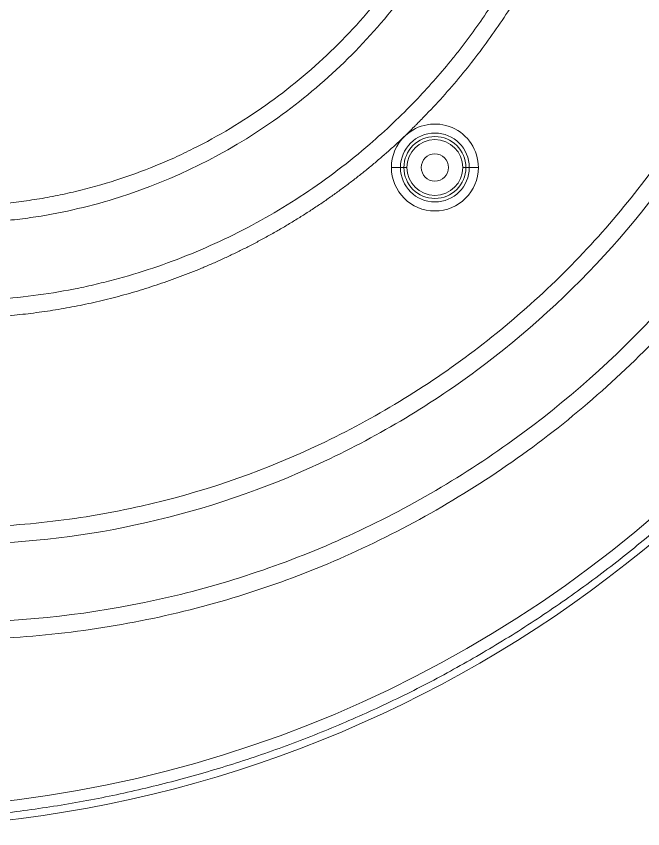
# Model space of a CAD drawing. Header units: millimetres. Extents: x 2746 to 4231, y 4731 to 5781.
# Drawn here: x 3413 to 3516.8, y 5090.3 to 5224.8 of the extents above; entities that cross this region are included whole.
import ezdxf

# ---------------------------------------------------------------- set-up
doc = ezdxf.new("R2010")
doc.units = ezdxf.units.MM
doc.layers.add('core', color=7, linetype='Continuous', lineweight=20)

msp = doc.modelspace()

# ---------------------------------------------------------------- linework, layer by layer
at = {"layer": 'core'}
for p, q in [((3476.63, 5199.78), (3475.13, 5199.78)), ((3476.63, 5199.78), (3477.2, 5199.78)), ((3477.2, 5199.78), (3477.71, 5199.78)), ((3486.95, 5199.78), (3487.46, 5199.78)), ((3487.46, 5199.78), (3488.03, 5199.78)), ((3488.03, 5199.78), (3489.53, 5199.78))]:
    msp.add_line(p, q, dxfattribs=at)
for centre, radius, start, end in [((3387.52, 5294.59), 201.12, 180, 0), ((3387.52, 5294.59), 204.32, 203.8054, 336.1946), ((3482.33, 5199.78), 7.2, 0, 133.4105), ((3482.33, 5199.78), 7.2, 133.4105, 180), ((3482.33, 5199.78), 5.7, 0, 180), ((3482.33, 5199.78), 5.13, 0, 180), ((3482.33, 5199.78), 4.62, 0, 180), ((3482.33, 5199.78), 2.25, 0, 180), ((3482.33, 5199.78), 7.2, 180, 0), ((3482.33, 5199.78), 5.7, 180, 0), ((3482.33, 5199.78), 5.13, 180, 0), ((3482.33, 5199.78), 4.62, 180, 0), ((3482.33, 5199.78), 2.25, 180, 0)]:
    msp.add_arc(centre, radius, start, end, dxfattribs=at)
for points, degree, knots in [([(3480.5, 5208.15), (3482.63, 5210.34), (3484.67, 5212.61), (3488.57, 5217.32), (3490.42, 5219.75), (3493.05, 5223.51), (3493.9, 5224.78), (3495.55, 5227.35), (3497.14, 5229.95), (3498.63, 5232.62), (3500.07, 5235.32), (3500.76, 5236.68), (3502.76, 5240.8), (3503.98, 5243.61), (3506.2, 5249.3), (3507.19, 5252.19), (3508.95, 5258.04), (3509.72, 5261), (3511.01, 5266.97), (3511.54, 5269.98), (3512.37, 5276.03), (3512.67, 5279.07), (3513.03, 5285.17), (3513.09, 5288.22), (3512.97, 5294.33), (3512.8, 5297.38), (3512.37, 5301.94), (3512.19, 5303.46), (3511.79, 5306.48), (3511.56, 5307.99), (3510.78, 5312.51), (3510.14, 5315.49), (3508.65, 5321.42), (3507.79, 5324.35), (3505.85, 5330.14), (3504.78, 5333), (3502.42, 5338.63), (3501.13, 5341.4), (3499.74, 5344.12)], 3, [0, 0, 0, 0, 0.0625, 0.0625, 0.125, 0.125, 0.15625, 0.15625, 0.1875, 0.21875, 0.21875, 0.25, 0.25, 0.3125, 0.3125, 0.375, 0.375, 0.4375, 0.4375, 0.5, 0.5, 0.5625, 0.5625, 0.625, 0.625, 0.6875, 0.6875, 0.71875, 0.71875, 0.75, 0.75, 0.8125, 0.8125, 0.875, 0.875, 0.9375, 0.9375, 1, 1, 1, 1]), ([(3479.11, 5210.83), (3481.15, 5212.96), (3483.59, 5215.72), (3485.88, 5218.58), (3486.78, 5219.74), (3487.23, 5220.32), (3488.55, 5222.08), (3491.11, 5225.64), (3493.46, 5229.35), (3495.3, 5232.53), (3495.66, 5233.16), (3496.37, 5234.45), (3497.42, 5236.39), (3499.73, 5241), (3501.49, 5245.07), (3503.61, 5250.57), (3506.47, 5258.95), (3508.65, 5269.05), (3509.51, 5276.36), (3509.79, 5279.29), (3509.91, 5280.76), (3510.17, 5285.16), (3510.35, 5293.99), (3509.53, 5302.8), (3508.31, 5310.05), (3508.03, 5311.5), (3507.44, 5314.37), (3506.46, 5318.67), (3503.61, 5328.56), (3500.25, 5336.74), (3497.62, 5341.99)], 3, [0, 0, 0, 0, 0.0625, 0.078125, 0.078125, 0.09375, 0.09375, 0.125, 0.1875, 0.1875, 0.203125, 0.203125, 0.21875, 0.25, 0.3125, 0.3125, 0.375, 0.5, 0.53125, 0.53125, 0.5625, 0.5625, 0.625, 0.75, 0.75, 0.78125, 0.78125, 0.8125, 0.875, 1, 1, 1, 1]), ([(3486.51, 5335.42), (3488.62, 5331.11), (3491.35, 5324.44), (3493.73, 5316.4), (3494.57, 5312.9), (3495.09, 5310.57), (3495.33, 5309.39), (3496.43, 5303.51), (3497.26, 5296.36), (3497.35, 5289.17), (3497.25, 5284.39), (3497.11, 5282), (3496.45, 5274.86), (3495.29, 5267.77), (3493.39, 5260.85), (3491.97, 5256.29), (3491.17, 5254.03), (3489.42, 5249.58), (3488.46, 5247.38), (3486.4, 5243.08), (3485.29, 5240.96), (3481.76, 5234.77), (3479.13, 5230.85), (3470.37, 5219.65), (3463.39, 5212.98), (3447.77, 5202.03), (3439.13, 5197.74), (3425.54, 5193.42), (3420.9, 5192.33), (3415.02, 5191.43), (3413.84, 5191.27), (3411.47, 5191.01), (3407.92, 5190.68), (3404.35, 5190.55), (3401.39, 5190.57), (3400.8, 5190.57), (3399.62, 5190.6), (3397.85, 5190.66), (3393.74, 5190.92), (3390.24, 5191.35), (3387.34, 5191.83), (3386.76, 5191.93), (3385.61, 5192.15), (3383.88, 5192.49), (3379.86, 5193.4), (3376.45, 5194.4), (3374.21, 5195.15)], 3, [0, 0, 0, 0, 0.0625, 0.09375, 0.109375, 0.109375, 0.125, 0.125, 0.1875, 0.21875, 0.21875, 0.25, 0.25, 0.3125, 0.34375, 0.34375, 0.375, 0.375, 0.40625, 0.40625, 0.4375, 0.4375, 0.5, 0.5, 0.625, 0.625, 0.75, 0.75, 0.8125, 0.8125, 0.828125, 0.828125, 0.84375, 0.875, 0.875, 0.882812, 0.882812, 0.890625, 0.90625, 0.9375, 0.9375, 0.945312, 0.945312, 0.953125, 0.96875, 1, 1, 1, 1]), ([(3483.85, 5334.36), (3485.9, 5330.21), (3488.54, 5323.81), (3490.86, 5316.09), (3491.82, 5312.16), (3492.19, 5310.47), (3492.42, 5309.33), (3492.54, 5308.77), (3493.08, 5305.92), (3493.62, 5302.47), (3494.05, 5298.43), (3494.18, 5296.7), (3494.27, 5295.55), (3494.3, 5294.97), (3494.46, 5292.09), (3494.52, 5288.65), (3494.39, 5284.62), (3494.28, 5282.9), (3494.2, 5281.75), (3494.16, 5281.17), (3493.91, 5278.29), (3493.49, 5274.82), (3492.9, 5271.38), (3492.46, 5269.1), (3492.22, 5267.97), (3490.93, 5262.32), (3489.59, 5257.91), (3486.28, 5249.31), (3484.32, 5245.11), (3479.79, 5237.01), (3477.21, 5233.09), (3468.68, 5222), (3461.91, 5215.48), (3450.49, 5207.4), (3446.46, 5204.98), (3441.27, 5202.39), (3440.23, 5201.89), (3438.12, 5200.93), (3434.94, 5199.56), (3431.69, 5198.38), (3427.3, 5196.97), (3425.07, 5196.35), (3422.25, 5195.68), (3421.68, 5195.55), (3420.55, 5195.3), (3418.84, 5194.95), (3417.12, 5194.64), (3415.39, 5194.38), (3414.82, 5194.29), (3413.67, 5194.14), (3411.94, 5193.92), (3410.21, 5193.75), (3407.91, 5193.58), (3406.75, 5193.52), (3404.45, 5193.43), (3403.3, 5193.41), (3401, 5193.42), (3399.85, 5193.45), (3397.55, 5193.54), (3396.4, 5193.62), (3394.67, 5193.76), (3394.09, 5193.81), (3392.94, 5193.93), (3391.21, 5194.12), (3389.48, 5194.37), (3387.76, 5194.66), (3387.19, 5194.76), (3386.05, 5194.97), (3384.34, 5195.31), (3380.37, 5196.22), (3377.04, 5197.21), (3374.86, 5197.95)], 3, [0, 0, 0, 0, 0.0625, 0.09375, 0.109375, 0.117187, 0.117187, 0.125, 0.125, 0.15625, 0.171875, 0.179687, 0.179687, 0.1875, 0.1875, 0.21875, 0.234375, 0.242187, 0.242187, 0.25, 0.25, 0.28125, 0.296875, 0.296875, 0.3125, 0.3125, 0.375, 0.375, 0.4375, 0.4375, 0.5, 0.5, 0.625, 0.625, 0.6875, 0.6875, 0.703125, 0.703125, 0.71875, 0.75, 0.75, 0.78125, 0.78125, 0.789063, 0.789063, 0.796875, 0.8125, 0.8125, 0.820313, 0.820313, 0.828125, 0.84375, 0.84375, 0.859375, 0.859375, 0.875, 0.875, 0.890625, 0.890625, 0.90625, 0.90625, 0.914063, 0.914063, 0.921875, 0.9375, 0.9375, 0.945313, 0.945313, 0.953125, 0.96875, 1, 1, 1, 1]), ([(3546.06, 5266.68), (3545.4, 5262.27), (3543.59, 5252.91), (3538.16, 5234.38), (3529.94, 5216.48), (3518.97, 5199.76), (3506.49, 5184.36), (3487.93, 5167.46), (3462.02, 5152.22), (3438.71, 5144.32), (3419, 5140.92), (3404.28, 5139.96), (3389.98, 5140.52), (3380.55, 5141.86), (3376.14, 5142.71)], 3, [0, 0, 0, 0, 0.057239, 0.12049, 0.24699, 0.310241, 0.373491, 0.499992, 0.626492, 0.752993, 0.816243, 0.879494, 0.942744, 1, 1, 1, 1]), ([(3371.99, 5124.58), (3382.56, 5122.51), (3398.99, 5121.01), (3421.02, 5122.41), (3443.37, 5126.25), (3469.77, 5135.17), (3499.28, 5152.57), (3520.14, 5171.63), (3534.35, 5189.24), (3546.71, 5208.26), (3558.03, 5233.19), (3563.16, 5254.74), (3564.64, 5265.39)], 3, [0, 0, 0, 0, 0.120514, 0.183763, 0.247011, 0.373509, 0.500006, 0.626503, 0.689752, 0.753001, 0.879498, 1, 1, 1, 1]), ([(3548.84, 5266), (3545.95, 5246.69), (3532.55, 5208.45), (3498.61, 5170.52), (3463.65, 5149.8), (3425.66, 5136.82), (3395.27, 5136.18), (3375.94, 5139.84)], 3, [0, 0, 0, 0, 0.244799, 0.498707, 0.625662, 0.752616, 1, 1, 1, 1]), ([(3373.42, 5127.21), (3384.11, 5125.18), (3395, 5124.3), (3416.75, 5124.77), (3427.59, 5126.14), (3448.77, 5131.07), (3459.1, 5134.65), (3478.81, 5143.79), (3506.95, 5160.52), (3529.16, 5185.23), (3545.75, 5213.24), (3550.34, 5223.12), (3557.53, 5243.58), (3560.13, 5254.16), (3561.69, 5264.89)], 3, [0, 0, 0, 0, 0.125, 0.125, 0.25, 0.25, 0.375, 0.375, 0.5, 0.75, 0.75, 0.875, 0.875, 1, 1, 1, 1]), ([(3477.38, 5205.01), (3466.47, 5194.66), (3452.88, 5187.45), (3439.59, 5180.41), (3425.01, 5177.26), (3410.53, 5174.12), (3395.84, 5175.04), (3381.47, 5175.93), (3367.89, 5180.7)], 2, [0, 0, 0, 0.25, 0.25, 0.5, 0.5, 0.75, 0.75, 1, 1, 1]), ([(3471.54, 5203.65), (3469.83, 5202.17), (3468.07, 5200.74), (3464.46, 5198), (3462.61, 5196.69), (3458.84, 5194.18), (3456.91, 5192.99), (3452.98, 5190.72), (3448.98, 5188.58), (3444.86, 5186.7), (3440.68, 5184.95), (3436.44, 5183.34), (3432.11, 5182), (3428.83, 5181.1), (3427.73, 5180.82), (3425.53, 5180.29), (3422.21, 5179.55), (3418.86, 5178.98), (3414.38, 5178.36), (3412.12, 5178.12), (3407.6, 5177.8), (3404.21, 5177.66), (3400.81, 5177.7), (3398.55, 5177.76), (3397.42, 5177.81), (3394.03, 5178.01), (3391.77, 5178.22), (3388.4, 5178.64), (3387.28, 5178.8), (3385.05, 5179.16), (3381.71, 5179.76), (3378.4, 5180.53), (3374.02, 5181.7), (3371.86, 5182.36), (3369.71, 5183.08)], 3, [0, 0, 0, 0, 0.0625, 0.0625, 0.125, 0.125, 0.1875, 0.1875, 0.25, 0.3125, 0.3125, 0.375, 0.4375, 0.4375, 0.46875, 0.46875, 0.5, 0.5625, 0.5625, 0.625, 0.625, 0.6875, 0.71875, 0.71875, 0.75, 0.75, 0.8125, 0.8125, 0.84375, 0.84375, 0.875, 0.9375, 0.9375, 1, 1, 1, 1])]:
    msp.add_open_spline(points, degree=degree, knots=knots, dxfattribs=at)
for points, degree in [([(3184.44, 5294.59), (3184.44, 5291.27), (3184.6, 5284.62), (3185.34, 5274.68), (3186.56, 5264.78), (3188.26, 5254.95), (3190.45, 5245.22), (3193.11, 5235.61), (3196.23, 5226.15), (3199.82, 5216.84), (3203.86, 5207.73), (3208.35, 5198.82), (3213.26, 5190.14), (3218.6, 5181.72), (3224.34, 5173.57), (3230.47, 5165.71), (3236.99, 5158.15), (3243.86, 5150.93), (3251.08, 5144.06), (3258.63, 5137.54), (3266.5, 5131.41), (3274.65, 5125.67), (3283.07, 5120.33), (3291.75, 5115.42), (3300.66, 5110.93), (3309.77, 5106.89), (3319.08, 5103.3), (3328.54, 5100.18), (3338.15, 5097.52), (3347.88, 5095.33), (3357.71, 5093.63), (3367.6, 5092.41), (3377.55, 5091.67), (3387.52, 5091.43), (3397.49, 5091.67), (3407.43, 5092.41), (3417.33, 5093.63), (3427.15, 5095.33), (3436.88, 5097.52), (3446.49, 5100.18), (3455.96, 5103.3), (3465.26, 5106.89), (3474.38, 5110.93), (3483.29, 5115.42), (3491.96, 5120.33), (3500.39, 5125.67), (3508.54, 5131.41), (3516.4, 5137.54), (3523.95, 5144.06), (3531.17, 5150.93), (3538.05, 5158.15), (3544.56, 5165.71), (3550.7, 5173.57), (3556.44, 5181.72), (3561.77, 5190.14), (3566.69, 5198.82), (3571.17, 5207.73), (3575.21, 5216.84), (3578.8, 5226.15), (3581.93, 5235.61), (3584.59, 5245.22), (3586.77, 5254.95), (3588.48, 5264.78), (3589.7, 5274.68), (3590.43, 5284.62), (3590.6, 5291.27), (3590.6, 5294.59)], 3), ([(3471.54, 5203.65), (3474.18, 5205.93), (3476.71, 5208.32), (3479.11, 5210.83)], 3), ([(3480.5, 5208.15), (3477.38, 5205.01)], 1)]:
    msp.add_open_spline(points, degree=degree, dxfattribs=at)

doc.saveas('drawing.dxf')
